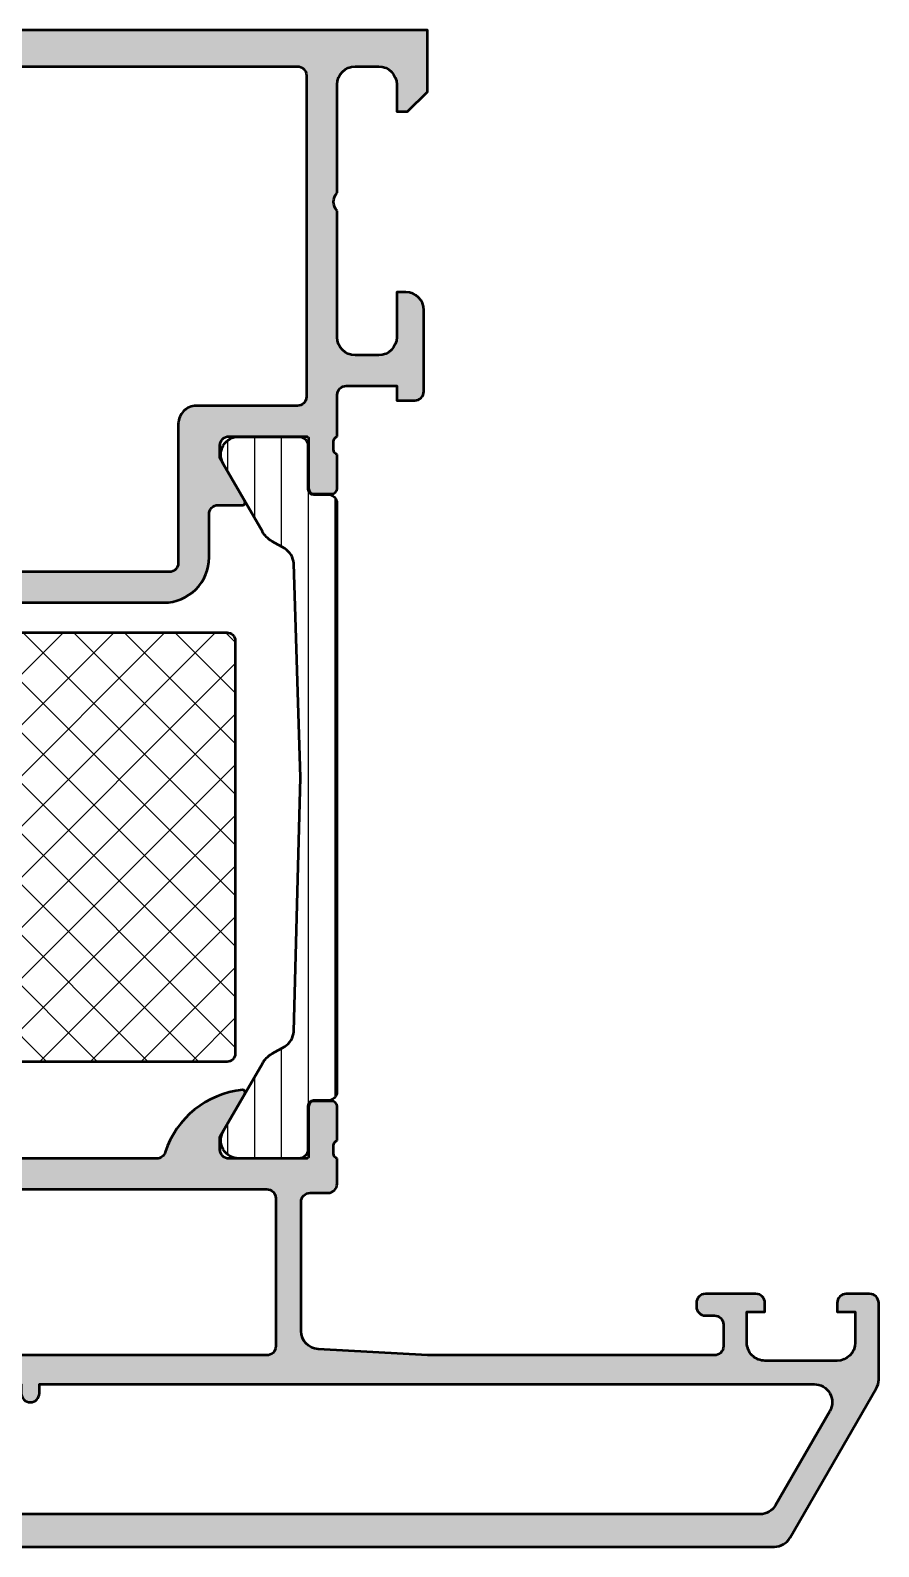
# Model space of a CAD drawing. Extents: x 0 to 94, y 1 to 85.
# Drawn here: x 47 to 94, y 1 to 85 of the extents above; entities that cross this region are included whole.
import ezdxf

# ---------------------------------------------------------------- set-up
doc = ezdxf.new("R2010")
doc.units = 0
for name, color, linetype, lineweight in [('0S-Alu contour', 7, 'Continuous', 50), ('0S-Alu hatch', 252, 'Continuous', 25), ('0S-Plastic contour', 254, 'Continuous', 50), ('0S-Plastic hatch', 253, 'Continuous', 25), ('0S-PT contour', 91, 'Continuous', 50), ('0S-PT hatch', 103, 'Continuous', 25)]:
    doc.layers.add(name, color=color, linetype=linetype, lineweight=lineweight)

# ---------------------------------------------------------------- blocks, each defined once
blk = doc.blocks.new('398040__44F98DFA_D580_48A5_B816_1C488D845932_')
at = {"layer": '0S-Alu hatch'}
h = blk.add_hatch(color=256, dxfattribs=at)
edge = h.paths.add_edge_path()
edge.add_line((24.99999099870699, 85), (24.99999099870585, 81.60000610351605))
edge.add_line((24.99999099870585, 81.60000610351605), (26.09998947282797, 80.50000000000014))
edge.add_line((26.09998947282797, 80.50000000000014), (26.69998794694895, 80.50000000000011))
edge.add_line((26.69998794694895, 80.50000000000011), (26.69998794694861, 82.00012054488425))
edge.add_ellipse((27.69999346654682, 82.00011502528507), major_axis=(-1.000005519613444, 0), ratio=1, start_angle=270.0003162478584, end_angle=359.99968375205344, ccw=False)
edge.add_line((27.69998794694997, 83.00012054488329), (28.99998336930107, 83.00012054488323))
edge.add_ellipse((28.99999862821769, 82.0001281744037), major_axis=(-0.9999923705959503, 0), ratio=1, start_angle=179.9991257291162, end_angle=270.00087427819267, ccw=False)
edge.add_line((29.99999099869722, 82.00011291561464), (29.99998336931169, 75.99999995296697))
edge.add_ellipse((29.47503578907963, 75.50000761257805), major_axis=(-0.7249567590133342, 0), ratio=1, start_angle=136.3947622149098, end_angle=223.6052377851353, ccw=False)
edge.add_line((29.99998336931209, 75.00001527218951), (30.00003665586455, 67.99999972534704))
edge.add_ellipse((28.99997785813501, 68.00005852307638), major_axis=(-1.000058799458021, 0), ratio=1, start_angle=90.00336866361351, end_angle=179.996631336242, ccw=False)
edge.add_line((29.0000366558635, 66.99999972534683), (27.69998782773912, 66.99999972534735))
edge.add_ellipse((27.7000753444217, 68.00008712281036), major_axis=(-1.000087401292255, 0), ratio=1, start_angle=0.0050070680665044165, end_angle=89.9949861016662, ccw=False)
edge.add_line((26.69998794694827, 67.99999972534886), (26.69998794694864, 70.50001525878903))
edge.add_line((26.69998794694864, 70.50001525878903), (26.19998794693852, 70.50001525878886))
edge.add_arc((26.19996505789214, 69.5000381462446), 0.9999771128062166, 89.9986885242292, 180.0034971356453)
edge.add_line((25.19998794694861, 69.4999771111102), (25.20004898210506, 64.99999972534707))
edge.add_arc((25.70001824148464, 64.99997661371029), 0.4999692599137589, 179.9973514386468, 270.0035228322613)
edge.add_line((25.70004898210554, 64.50000735474157), (26.70004898210475, 64.49999972534715))
edge.add_line((26.70004898210475, 64.49999972534715), (26.70004898210475, 65.29999514771066))
edge.add_line((26.70004898210475, 65.29999514771066), (29.50003665586475, 65.29999514771058))
edge.add_ellipse((29.50003665586481, 64.79999514771072), major_axis=(-0.4999999999998579, 0), ratio=1, start_angle=180, end_angle=270.00000000000614, ccw=False)
edge.add_line((30.00003665586466, 64.79999514771072), (30.00003665586421, 62.50033720962844))
edge.add_ellipse((29.92120020932116, 62.23281661763532), major_axis=(-0.2788950563274364, 0), ratio=1, start_angle=178.8354106259032, end_angle=253.5801235805065, ccw=False)
edge.add_line((30.20003765586421, 62.22714820963695), (30.20003765586421, 61.77355420963696))
edge.add_ellipse((29.92116956022104, 61.76789355015989), major_axis=(-0.2789255417371471, 0), ratio=1, start_angle=106.42459455535419, end_angle=181.1628700728881, ccw=False)
edge.add_line((30.00003665586421, 61.50035020963695), (30.00003665586421, 59.62033920962844))
edge.add_arc((30.30003665586421, 59.62033920962844), 0.3000000000000043, 180, 270)
edge.add_line((30.30003665586421, 59.32033920962844), (31.28001097490699, 59.32033920962844))
edge.add_arc((31.28001097490699, 59.62033920962845), 0.3000000000000043, 269.9999999999993, 360)
edge.add_line((31.580010974907, 59.62033920962845), (31.580010974907, 62.38033720962843))
edge.add_ellipse((31.70001097490658, 62.38033720962842), major_axis=(-0.1199999999995818, 0), ratio=1, start_angle=270.0000000000034, end_angle=360, ccw=False)
edge.add_line((31.70001097490657, 62.500337209628), (35.99999361723296, 62.50034669530624))
edge.add_ellipse((36.00000393734346, 62.00035701541653), major_axis=(-0.4999896799962082, 0), ratio=1, start_angle=179.9988173780284, end_angle=270.00118262196145, ccw=False)
edge.add_line((36.49999361723317, 62.00034669530595), (36.49999361723293, 61.30034974706417))
edge.add_line((36.49999361723293, 61.30034974706417), (35.11174898832705, 58.89582399022776))
edge.add_arc((35.23871003118762, 58.83914027023604), 0.1390401039856604, 155.9408883990604, 266.6087467658954)
edge.add_line((35.23048525541681, 58.70034364354842), (36.59999361722789, 58.70034364354841))
edge.add_ellipse((36.59999361723266, 58.20034364354854), major_axis=(-0.4999999999998721, 0), ratio=1, start_angle=180, end_angle=270.0000000005455, ccw=False)
edge.add_line((37.09999361723253, 58.20034364354854), (37.09999361723312, 55.80003967285242))
edge.add_arc((39.59999361723354, 55.8000396728522), 2.500000000000415, 180, 270.0000000000002)
edge.add_line((39.59999361723355, 53.30003967285178), (54.39987178941673, 53.30003967285211))
edge.add_arc((54.39987178941674, 55.80003967285222), 2.500000000000113, 269.9999999999998, 360)
edge.add_line((56.89987178941684, 55.80003967285222), (56.89987178941684, 58.20034364354868))
edge.add_ellipse((57.399871789416, 58.20034364354858), major_axis=(-0.4999999999991545, 0), ratio=1, start_angle=269.9999999994178, end_angle=360, ccw=False)
edge.add_line((57.39987178942108, 58.70034364354774), (58.76938015123339, 58.70034364354774))
edge.add_arc((58.76115537546215, 58.83914027023583), 0.1390401039861504, 273.3912532342744, 384.0591116010899)
edge.add_line((58.88811641832301, 58.89582399022808), (57.49987178941676, 61.30034974706317))
edge.add_line((57.49987178941676, 61.30034974706317), (57.49987178941698, 62.00034669530556))
edge.add_ellipse((57.99986146930676, 62.00035701541648), major_axis=(-0.4999896799962792, 0), ratio=1, start_angle=-90.00118262192979, end_angle=0.0011826219716795094, ccw=False)
edge.add_line((57.99987178941698, 62.50034669530625), (62.29993820799101, 62.5003372094434))
edge.add_ellipse((62.29993820799101, 62.38038557645545), major_axis=(-0.1199516329879557, 0), ratio=1, start_angle=180, end_angle=270.0000000000034, ccw=False)
edge.add_line((62.41988984097897, 62.38038557645545), (62.41988984097898, 59.62038757645546))
edge.add_arc((62.71988984097899, 59.62038757645546), 0.3000000000000078, 180, 269.9999999999986)
edge.add_line((62.71988984097898, 59.32038757645544), (63.69986416002177, 59.32038757645544))
edge.add_arc((63.69986416002177, 59.62038757645544), 0.3000000000000043, 270, 360)
edge.add_line((63.99986416002178, 59.62038757645544), (63.99986416002177, 61.50039857646396))
edge.add_ellipse((64.07873125566496, 61.7679419169869), major_axis=(-0.2789255417371639, 0), ratio=1, start_angle=-1.1628700728853119, end_angle=73.57540544464138, ccw=False)
edge.add_line((63.79986316002177, 61.77360257646395), (63.79986316002177, 62.22719657646395))
edge.add_ellipse((64.07870060656482, 62.2328649844623), major_axis=(-0.2788950563274373, 0), ratio=1, start_angle=-73.58012358050922, end_angle=1.1645893740924862, ccw=False)
edge.add_line((63.99986416002178, 62.50038557645543), (63.99986416002257, 64.79999514771055))
edge.add_ellipse((64.4998641600227, 64.79999514771056), major_axis=(-0.5000000000001208, 0), ratio=1, start_angle=270.00000000000165, end_angle=360, ccw=False)
edge.add_line((64.49986416002268, 65.29999514771069), (67.29985183378203, 65.29999514771077))
edge.add_line((67.29985183378203, 65.29999514771077), (67.29985183378203, 64.49999972534715))
edge.add_line((67.29985183378203, 64.49999972534715), (68.29985183378203, 64.50000735474154))
edge.add_arc((68.29988257440252, 64.99997661370998), 0.4999692599134721, 269.9964771677863, 360.0026485613531)
edge.add_line((68.79985183378182, 64.999999725347), (68.79991286893805, 69.49999972534692))
edge.add_arc((67.7998253983689, 69.49991225477811), 1.000087474394374, 0.0050112559646679, 89.99498874390596)
edge.add_line((67.79991286893805, 70.49999972534727), (67.29991286893805, 70.49999972534727))
edge.add_line((67.29991286893805, 70.49999972534727), (67.29991286893794, 67.9999997253475))
edge.add_ellipse((66.29982547146477, 68.0000871228099), major_axis=(-1.00008740129199, 0), ratio=1, start_angle=90.00501389832527, end_angle=179.994992931788, ccw=False)
edge.add_line((66.2999129881472, 66.99999972534715), (64.99986416002268, 66.99999972534738))
edge.add_ellipse((64.9999229577515, 68.0000585230764), major_axis=(-1.000058799457524, 0), ratio=1, start_angle=0.0033686637580103707, end_angle=89.99663133636778, ccw=False)
edge.add_line((63.99986416002246, 67.99999972534539), (63.99986416002246, 74.99999972534727))
edge.add_ellipse((64.52470350034099, 75.49999972534727), major_axis=(-0.7248836686986376, 0), ratio=1, start_angle=-43.61157673630407, end_angle=43.611576736303675, ccw=False)
edge.add_line((63.99986416002246, 75.99999972534727), (63.99986416002256, 82.00043483925435))
edge.add_ellipse((64.99991896871019, 82.00038766035019), major_axis=(-1.000054809800492, 0), ratio=1, start_angle=270.0031401344274, end_angle=359.997296995918, ccw=False)
edge.add_line((64.99986416002162, 83.00044246864876), (66.29991298814736, 83.00044246864852))
edge.add_ellipse((66.29982654253158, 82.0003561415644), major_axis=(-1.000086330820219, 0), ratio=1, start_angle=180.0053828449331, end_angle=269.99504745860844, ccw=False)
edge.add_line((67.29991286893826, 82.00045009804211), (67.29991286893794, 80.49999257278967))
edge.add_line((67.29991286893794, 80.49999257278967), (67.89988845487623, 80.49999257278986))
edge.add_line((67.89988845487623, 80.49999257278986), (68.99986404558608, 81.59996792030879))
edge.add_line((68.99986404558608, 81.59996792030879), (68.99986404558622, 85.00000000000033))
edge.add_line((68.99986404558622, 85.00000000000033), (24.99999099870699, 85))
edge = h.paths.add_edge_path()
edge.add_ellipse((32.19998642130246, 82.50000305175816), major_axis=(-0.5000000002325466, 0), ratio=1, start_angle=269.99825147215273, end_angle=360, ccw=False)
edge.add_line((32.20000168008646, 83.00000305175784), (61.79984890123357, 83.00000305175809))
edge.add_ellipse((61.79984616036562, 82.50000031089014), major_axis=(-0.500002740875468, 0), ratio=1, start_angle=180.0003140784808, end_angle=269.9996859213895, ccw=False)
edge.add_line((62.29984890123358, 82.50000305175763), (62.29984890123335, 64.70034974706374))
edge.add_ellipse((61.79984890123318, 64.70034974706374), major_axis=(-0.5000000000001706, 0), ratio=1, start_angle=90.00000000000648, end_angle=180, ccw=False)
edge.add_line((61.79984890123323, 64.20034974706357), (56.19987636705359, 64.20034974706414))
edge.add_arc((56.19987431988976, 63.20035179422808), 0.9999979528381494, 89.99988270591233, 180.0001172937092)
edge.add_line((55.1998763670537, 63.20034974706402), (55.19985347886999, 55.49999694824267))
edge.add_ellipse((54.69984274668643, 55.50003819936842), major_axis=(-0.5000107338851818, 0), ratio=1, start_angle=90.00210403669212, end_angle=179.99527307066, ccw=False)
edge.add_line((54.69986110826453, 55.00002746582038), (39.30000429838553, 55.00002746582048))
edge.add_ellipse((39.30002265996374, 55.50003819936842), major_axis=(-0.5000107338850684, 0), ratio=1, start_angle=0.004726929340108654, end_angle=89.99789596329572, ccw=False)
edge.add_line((38.80001192778029, 55.49999694824226), (38.79998903959647, 63.20034974707034))
edge.add_arc((37.79999108676025, 63.20035179422757), 0.99999795283832, 359.9998827062908, 450.0001172940974)
edge.add_line((37.79998903959624, 64.2003497470638), (32.19998642106957, 64.2003497470638))
edge.add_ellipse((32.19998642106968, 64.70034974706368), major_axis=(-0.4999999999998864, 0), ratio=1, start_angle=0, end_angle=89.99999999998698, ccw=False)
edge.add_line((31.6999864210698, 64.70034974706368), (31.69998642106991, 82.50000305175816))
at = {"layer": '0S-Alu contour', "color": 7}
for points in [[(24.99999099870699, 85), (24.99999099870585, 81.60000610351605), (26.09998947282797, 80.50000000000014), (26.69998794694895, 80.50000000000011), (26.69998794694861, 82.00012054488425)], [(67.29991286893826, 82.00045009804211), (67.29991286893794, 80.49999257278967), (67.89988845487623, 80.49999257278986), (68.99986404558608, 81.59996792030879), (68.99986404558622, 85.00000000000033), (24.99999099870699, 85)], [(27.69998794694997, 83.00012054488329), (28.99998336930107, 83.00012054488323)], [(31.6999864210698, 64.70034974706368), (31.69998642106991, 82.50000305175816)], [(32.20000168008646, 83.00000305175784), (61.79984890123357, 83.00000305175809)], [(62.29984890123358, 82.50000305175763), (62.29984890123335, 64.70034974706374)], [(64.99986416002162, 83.00044246864876), (66.29991298814736, 83.00044246864852)], [(29.99999099869722, 82.00011291561464), (29.99998336931169, 75.99999995296697)], [(63.99986416002246, 75.99999972534727), (63.99986416002256, 82.00043483925435)], [(29.99998336931209, 75.00001527218951), (30.00003665586455, 67.99999972534704)], [(63.99986416002246, 67.99999972534539), (63.99986416002246, 74.99999972534727)], [(26.69998794694827, 67.99999972534886), (26.69998794694864, 70.50001525878903), (26.19998794693852, 70.50001525878886)], [(67.79991286893805, 70.49999972534727), (67.29991286893805, 70.49999972534727), (67.29991286893794, 67.9999997253475)], [(25.19998794694861, 69.4999771111102), (25.20004898210506, 64.99999972534707)], [(68.79985183378182, 64.999999725347), (68.79991286893805, 69.49999972534692)], [(29.0000366558635, 66.99999972534683), (27.69998782773912, 66.99999972534735)], [(66.2999129881472, 66.99999972534715), (64.99986416002268, 66.99999972534738)], [(25.70004898210554, 64.50000735474157), (26.70004898210475, 64.49999972534715), (26.70004898210475, 65.29999514771066), (29.50003665586475, 65.29999514771058)], [(30.00003665586466, 64.79999514771072), (30.00003665586421, 62.50033720962844)], [(63.99986416002178, 62.50038557645543), (63.99986416002257, 64.79999514771055)], [(64.49986416002268, 65.29999514771069), (67.29985183378203, 65.29999514771077), (67.29985183378203, 64.49999972534715), (68.29985183378203, 64.50000735474154)], [(37.79998903959624, 64.2003497470638), (32.19998642106957, 64.2003497470638)], [(61.79984890123323, 64.20034974706357), (56.19987636705359, 64.20034974706414)], [(38.80001192778029, 55.49999694824226), (38.79998903959647, 63.20034974707034)], [(55.1998763670537, 63.20034974706402), (55.19985347886999, 55.49999694824267)], [(30.20003765586421, 62.22714820963695), (30.20003765586421, 61.77355420963696)], [(31.580010974907, 59.62033920962845), (31.580010974907, 62.38033720962843)], [(31.70001097490657, 62.500337209628), (35.99999361723296, 62.50034669530624)], [(57.99987178941698, 62.50034669530625), (62.29993820799101, 62.5003372094434)], [(62.41988984097897, 62.38038557645545), (62.41988984097898, 59.62038757645546)], [(63.79986316002177, 61.77360257646395), (63.79986316002177, 62.22719657646395)], [(30.00003665586421, 61.50035020963695), (30.00003665586421, 59.62033920962844)], [(36.49999361723317, 62.00034669530595), (36.49999361723293, 61.30034974706417), (35.11174898832705, 58.89582399022776)], [(58.88811641832301, 58.89582399022808), (57.49987178941676, 61.30034974706317), (57.49987178941698, 62.00034669530556)], [(63.99986416002178, 59.62038757645544), (63.99986416002177, 61.50039857646396)], [(30.30003665586421, 59.32033920962844), (31.28001097490699, 59.32033920962844)], [(62.71988984097898, 59.32038757645544), (63.69986416002177, 59.32038757645544)], [(35.23048525541681, 58.70034364354842), (36.59999361722789, 58.70034364354841)], [(37.09999361723253, 58.20034364354854), (37.09999361723312, 55.80003967285242)], [(56.89987178941684, 55.80003967285222), (56.89987178941684, 58.20034364354868)], [(57.39987178942108, 58.70034364354774), (58.76938015123339, 58.70034364354774)], [(54.69986110826453, 55.00002746582038), (39.30000429838553, 55.00002746582048)], [(39.59999361723355, 53.30003967285178), (54.39987178941673, 53.30003967285211)]]:
    blk.add_lwpolyline(points, dxfattribs=at)
at = {"layer": '0S-Alu contour', "color": 7, "extrusion": (0, 0, -1)}
for centre, radius, start, end in [((-27.69999346654682, 82.00011502528507), 1.000005519613444, 0.0003162479465275, 89.9996837521416), ((-28.99999862821769, 82.0001281744037), 0.9999923705959503, 89.99912572180733, 180.0008742708838), ((-32.19998642130246, 82.50000305175816), 0.5000000002325466, 0, 90.00174852784727), ((-61.79984616036562, 82.50000031089014), 0.500002740875468, 90.00031407861044, 179.9996859215192), ((-64.99991896871019, 82.00038766035019), 1.000054809800492, 0.0027030040819815, 89.99685986557262), ((-66.29982654253158, 82.0003561415644), 1.000086330820219, 90.00495254139155, 179.9946171550669), ((-29.47503578907963, 75.50000761257805), 0.7249567590133342, 136.3947622148647, 223.6052377850902), ((-64.52470350034099, 75.49999972534727), 0.7248836686986376, 316.3884232636963, 43.6115767363041), ((-27.7000753444217, 68.00008712281036), 1.000087401292255, 270.0050138983338, 359.9949929319335), ((-28.99997785813501, 68.00005852307638), 1.000058799458021, 180.003368663758, 269.9966313363865), ((-64.9999229577515, 68.0000585230764), 1.000058799457524, 270.0033686636322, 359.996631336242), ((-66.29982547146477, 68.0000871228099), 1.00008740129199, 180.0050070682121, 269.9949861016747), ((-29.50003665586481, 64.79999514771072), 0.4999999999998579, 89.99999999999388, 180), ((-32.19998642106968, 64.70034974706368), 0.4999999999998864, 270.000000000013, 0), ((-61.79984890123318, 64.70034974706374), 0.5000000000001706, 180, 269.9999999999935), ((-64.4998641600227, 64.79999514771056), 0.5000000000001208, 0, 89.99999999999837), ((-29.92120020932116, 62.23281661763532), 0.2788950563274364, 106.4198764194935, 181.1645893740969), ((-31.70001097490658, 62.38033720962842), 0.1199999999995818, 0, 89.99999999999662), ((-36.00000393734346, 62.00035701541653), 0.4999896799962082, 89.99881737803852, 180.0011826219717), ((-57.99986146930676, 62.00035701541648), 0.4999896799962792, 359.9988173780283, 90.00118262192973), ((-62.29993820799101, 62.38038557645545), 0.1199516329879557, 89.99999999999662, 180), ((-64.07870060656482, 62.2328649844623), 0.2788950563274373, 358.8354106259075, 73.58012358050927), ((-29.92116956022104, 61.76789355015989), 0.2789255417371471, 178.8371299271119, 253.5754054446458), ((-64.07873125566496, 61.7679419169869), 0.2789255417371639, 286.4245945553586, 1.162870072885284), ((-36.59999361723266, 58.20034364354854), 0.4999999999998721, 89.99999999945447, 180), ((-57.399871789416, 58.20034364354858), 0.4999999999991545, 0, 90.00000000058216), ((-39.30002265996374, 55.50003819936842), 0.5000107338850684, 270.0021040367043, 359.9952730706599), ((-54.69984274668643, 55.50003819936842), 0.5000107338851818, 180.0047269293401, 269.9978959633079)]:
    blk.add_arc(centre, radius, start, end, dxfattribs=at)
at = {"layer": '0S-Alu contour', "color": 7}
for centre, radius, start, end in [((26.19996505789214, 69.5000381462446), 0.9999771128062166, 89.9986885242292, 180.0034971356453), ((67.7998253983689, 69.49991225477811), 1.000087474394374, 0.0050112559646679, 89.99498874390596), ((25.70001824148464, 64.99997661371029), 0.4999692599137589, 179.9973514386468, 270.0035228322613), ((68.29988257440252, 64.99997661370998), 0.4999692599134721, 269.9964771677863, 0.0026485613531484), ((37.79999108676025, 63.20035179422757), 0.99999795283832, 359.9998827062908, 90.00011729409745), ((56.19987431988976, 63.20035179422808), 0.9999979528381494, 89.99988270591233, 180.0001172937092), ((30.30003665586421, 59.62033920962844), 0.3000000000000043, 180, 270), ((31.28001097490699, 59.62033920962845), 0.3000000000000043, 269.9999999999993, 0), ((35.23871003118762, 58.83914027023604), 0.1390401039856604, 155.9408883990604, 266.6087467658954), ((58.76115537546215, 58.83914027023583), 0.1390401039861504, 273.3912532342744, 24.05911160108992), ((62.71988984097899, 59.62038757645546), 0.3000000000000078, 180, 269.9999999999986), ((63.69986416002177, 59.62038757645544), 0.3000000000000043, 270, 0), ((39.59999361723354, 55.8000396728522), 2.500000000000415, 180, 270.0000000000002), ((54.39987178941674, 55.80003967285222), 2.500000000000113, 269.9999999999998, 0)]:
    blk.add_arc(centre, radius, start, end, dxfattribs=at)
blk = doc.blocks.new('284163__AC6A9613_CDB4_4783_960A_5907B646279E___E37B9AEB_A713_4C09_BD04_06123331AA9B_')
at = {"layer": '0S-Plastic hatch'}
h = blk.add_hatch(dxfattribs=at)
h.set_pattern_fill('ANSI31', color=256, scale=0.4680000000000001, angle=45, style=0)
h.set_pattern_definition([(90, (0, 0), (-1.4859, 0), [])])
edge = h.paths.add_edge_path()
edge.add_line((63.99000556992234, 58.78998982546693), (63.99000289195249, 26.20998650531575))
edge.add_ellipse((63.49000556992216, 26.2099838264065), major_axis=(-0.4999973220374942, 0), ratio=1, start_angle=89.99969301797529, end_angle=180.000306982385, ccw=False)
edge.add_line((63.49000289101297, 25.70998650437618), (62.67967155767985, 25.7099865043763))
edge.add_arc((62.67967155767986, 25.40998650437622), 0.3000000000000753, 90.00000000000136, 180)
edge.add_line((62.37967155767979, 25.40998650437622), (62.38000618698595, 23.00998812143999))
edge.add_ellipse((61.88001020954726, 23.00998548181501), major_axis=(-0.4999959774456543, 0), ratio=1, start_angle=89.99969751880349, end_angle=180.0003024817733, ccw=False)
edge.add_line((61.88000756992209, 22.50998950437632), (58.56484488310593, 22.50998950437631))
edge.add_ellipse((58.55296744002608, 23.50991896506123), major_axis=(-0.9999999999998797, 0), ratio=1, start_angle=-29.999996599349174, end_angle=90.68054336164528, ccw=False)
edge.add_line((57.68694200656547, 24.00991891366035), (59.85390553508648, 27.76321035766788))
edge.add_ellipse((61.15294368527604, 27.01321043476963), major_axis=(-1.499999999998432, 0), ratio=1, start_angle=299.9950461054329, end_angle=330.0000034006391, ccw=False)
edge.add_line((60.40305600521525, 28.31231338191752), (61.09105709083564, 28.70945168347257))
edge.add_arc((60.59113197079429, 29.57552031490507), 0.9999999999998793, 299.9950461054579, 358.0947021428516)
edge.add_line((61.59057911676814, 29.54227272244369), (61.9720211233456, 43.59998950343616))
edge.add_line((61.9720211233456, 43.59998950343616), (61.59057911676814, 55.45770628630869))
edge.add_arc((60.5911319707939, 55.4244586938471), 1.000000000000269, 1.905297857159096, 60.00495389455298)
edge.add_line((61.09105709083531, 56.29052732528005), (60.40305600521526, 56.68766562683504))
edge.add_ellipse((61.1529436852771, 57.9867685739839), major_axis=(-1.499999999999789, 0), ratio=1, start_angle=29.99999659935372, end_angle=60.00495389455108, ccw=False)
edge.add_line((59.85390553508626, 57.23676865108514), (57.68694200656534, 60.9900600950922))
edge.add_ellipse((58.55296744002597, 61.49006004369136), major_axis=(-0.9999999999999097, 0), ratio=1, start_angle=-90.68054336164528, end_angle=29.99999659935088, ccw=False)
edge.add_line((58.56484488310582, 62.48998950437631), (61.88000756992221, 62.48998950437631))
edge.add_ellipse((61.88001020954735, 61.9899935269375), major_axis=(-0.4999959774457751, 0), ratio=1, start_angle=179.9996975194317, end_angle=270.0003024811932, ccw=False)
edge.add_line((62.38000618698616, 61.98999088731781), (62.37967155767989, 59.58999250437626))
edge.add_arc((62.67967155767986, 59.58999250437623), 0.2999999999999829, 180, 269.9999999999986)
edge.add_line((62.67967155767985, 59.28999250437625), (63.49000289101309, 59.28999250437625))
edge.add_ellipse((63.49000556993664, 58.78999250439054), major_axis=(-0.4999999999928805, 0), ratio=1, start_angle=179.9996930188024, end_angle=270.0003069820262, ccw=False)
at = {"layer": '0S-Plastic contour', "color": 7}
for points in [[(58.56484488310582, 62.48998950437631), (61.88000756992221, 62.48998950437631)], [(62.38000618698616, 61.98999088731781), (62.37967155767989, 59.58999250437626)], [(59.85390553508626, 57.23676865108514), (57.68694200656534, 60.9900600950922)], [(62.67967155767985, 59.28999250437625), (63.49000289101309, 59.28999250437625)], [(63.99000556992234, 58.78998982546693), (63.99000289195249, 26.20998650531575)], [(61.09105709083531, 56.29052732528005), (60.40305600521526, 56.68766562683504)], [(61.59057911676814, 29.54227272244369), (61.9720211233456, 43.59998950343616), (61.59057911676814, 55.45770628630869)], [(60.40305600521525, 28.31231338191752), (61.09105709083564, 28.70945168347257)], [(57.68694200656547, 24.00991891366035), (59.85390553508648, 27.76321035766788)], [(62.37967155767979, 25.40998650437622), (62.38000618698595, 23.00998812143999)], [(63.49000289101297, 25.70998650437618), (62.67967155767985, 25.7099865043763)], [(61.88000756992209, 22.50998950437632), (58.56484488310593, 22.50998950437631)]]:
    blk.add_lwpolyline(points, dxfattribs=at)
at = {"layer": '0S-Plastic contour', "color": 7, "extrusion": (0, 0, -1)}
for centre, radius, start, end in [((-58.55296744002597, 61.49006004369136), 0.9999999999999097, 330.0000034006491, 90.68054336164532), ((-61.88001020954735, 61.9899935269375), 0.4999959774457751, 89.9996975188068, 180.0003024805684), ((-63.49000556993664, 58.78999250439054), 0.4999999999928805, 89.99969301797383, 180.0003069811977), ((-61.1529436852771, 57.9867685739839), 1.49999999999979, 299.995046105449, 330.0000034006463), ((-61.15294368527604, 27.01321043476963), 1.499999999998432, 29.99999659936088, 60.00495389456713), ((-63.49000556992216, 26.2099838264065), 0.4999973220374942, 179.999693017615, 270.0003069820247), ((-58.55296744002608, 23.50991896506123), 0.9999999999998797, 269.3194566383547, 29.99999659934919), ((-61.88001020954726, 23.00998548181501), 0.4999959774456543, 179.9996975182267, 270.0003024811965)]:
    blk.add_arc(centre, radius, start, end, dxfattribs=at)
at = {"layer": '0S-Plastic contour', "color": 7}
for centre, radius, start, end in [((62.67967155767986, 59.58999250437623), 0.2999999999999829, 180, 269.9999999999986), ((60.5911319707939, 55.4244586938471), 1.000000000000269, 1.905297857159096, 60.00495389455298), ((60.59113197079429, 29.57552031490507), 0.9999999999998793, 299.9950461054579, 358.0947021428516), ((62.67967155767986, 25.40998650437622), 0.3000000000000753, 90.00000000000136, 180)]:
    blk.add_arc(centre, radius, start, end, dxfattribs=at)
blk = doc.blocks.new('371250__6106EE3A_7262_47FA_8F64_D0658A08811B_')
at = {"layer": '0S-PT hatch'}
h = blk.add_hatch(dxfattribs=at)
h.set_pattern_fill('ANSI37', color=256, scale=0.625, angle=90, style=0)
h.set_pattern_definition([(135, (0, 0), (-1.403165018917055, -1.403165018917055), []), (225, (0, 0), (1.403165018917055, -1.403165018917055), [])])
edge = h.paths.add_edge_path()
edge.add_ellipse((57.90003665586418, 51.19000223345649), major_axis=(-0.4500000000000171, 0), ratio=1, start_angle=180, end_angle=270.0000000000018, ccw=False)
edge.add_line((58.3500366558642, 51.19000223345648), (58.35003665586423, 28.31000223345649))
edge.add_ellipse((57.90003665586425, 28.31000223345648), major_axis=(-0.4499999999999816, 0), ratio=1, start_angle=90.00000000000091, end_angle=180, ccw=False)
edge.add_line((57.90003665586425, 27.8600022334565), (41.60003665586422, 27.86000223345644))
edge.add_ellipse((41.60003665586424, 28.11000223345645), major_axis=(-0.2500000000000142, 0), ratio=1, start_angle=0, end_angle=89.99999999999352, ccw=False)
edge.add_line((41.35003665586423, 28.11000223345644), (41.35003665586419, 28.31000223345649))
edge.add_arc((41.00003665586418, 28.31000223345648), 0.3500000000000227, 0, 180)
edge.add_line((40.65003665586416, 28.31000223345648), (40.65003665586426, 28.11000223345648))
edge.add_ellipse((40.4000366558642, 28.11000223345651), major_axis=(-0.250000000000071, 0), ratio=1, start_angle=89.99999999999352, end_angle=180, ccw=False)
edge.add_line((40.40003665586417, 27.86000223345644), (36.90003665586421, 27.86000223345644))
edge.add_ellipse((36.90003665586422, 28.11000223345648), major_axis=(-0.2500000000000391, 0), ratio=1, start_angle=0, end_angle=89.9999999999967, ccw=False)
edge.add_line((36.65003665586418, 28.11000223345648), (36.65003665586421, 28.31000223345649))
edge.add_arc((36.30003665586419, 28.31000223345648), 0.3500000000000227, 0, 180)
edge.add_line((35.95003665586417, 28.31000223345648), (35.95003665586428, 28.11000223345649))
edge.add_ellipse((35.70003665586425, 28.11000223345653), major_axis=(-0.2500000000000355, 0), ratio=1, start_angle=89.99999999998528, end_angle=180, ccw=False)
edge.add_line((35.70003665586418, 27.8600022334565), (34.53593504066391, 27.8600022334565))
edge.add_ellipse((34.5359350429967, 28.01000224179379), major_axis=(-0.1500000083372975, 0), ratio=1, start_angle=59.99999910894451, end_angle=89.99999910894002, ccw=False)
edge.add_line((34.4609350368078, 27.88009842517221), (33.42413255351805, 28.47869648900293))
edge.add_ellipse((34.39913239212836, 30.16744611064341), major_axis=(-1.949999992277179, 0), ratio=1, start_angle=1.7210023747031755, end_angle=60.000005344608724, ccw=False)
edge.add_line((32.45001200879229, 30.10888246027171), (32.05539032305014, 42.13364458417228))
edge.add_ellipse((42.00028857712651, 42.46000227509019), major_axis=(-9.950251787083213, 0), ratio=1, start_angle=-1.8796724993547969, end_angle=1.8795778186367897, ccw=False)
edge.add_line((32.05539086236662, 42.78637639985521), (32.31316467436805, 50.72116200901635))
edge.add_ellipse((33.26265352021468, 50.6900022334565), major_axis=(-0.9500000000000488, 0), ratio=1, start_angle=269.99999999999784, end_angle=358.12037484100483, ccw=False)
edge.add_line((33.26265352021471, 51.64000223345655), (35.70003665586421, 51.64000223345651))
edge.add_ellipse((35.70003665586423, 51.39000223345651), major_axis=(-0.2499999999999929, 0), ratio=1, start_angle=180, end_angle=270.0000000000049, ccw=False)
edge.add_line((35.95003665586423, 51.3900022334565), (35.95003665586423, 51.19000223345649))
edge.add_arc((36.3000366558642, 51.1900022334565), 0.3499999999999801, 180, 360)
edge.add_line((36.65003665586418, 51.1900022334565), (36.65003665586418, 51.39000223345647))
edge.add_ellipse((36.90003665586417, 51.39000223345649), major_axis=(-0.2499999999999858, 0), ratio=1, start_angle=270, end_angle=360, ccw=False)
edge.add_line((36.90003665586417, 51.64000223345648), (40.40003665586428, 51.64000223345649))
edge.add_ellipse((40.40003665586428, 51.3900022334565), major_axis=(-0.2499999999999858, 0), ratio=1, start_angle=180, end_angle=270, ccw=False)
edge.add_line((40.65003665586426, 51.39000223345652), (40.65003665586424, 51.19000223345651))
edge.add_arc((41.00003665586422, 51.1900022334565), 0.3499999999999801, 180, 360)
edge.add_line((41.35003665586419, 51.1900022334565), (41.35003665586423, 51.39000223345654))
edge.add_ellipse((41.60003665586417, 51.39000223345654), major_axis=(-0.2499999999999432, 0), ratio=1, start_angle=270.00000000000324, end_angle=360, ccw=False)
edge.add_line((41.60003665586415, 51.64000223345649), (57.90003665586417, 51.64000223345651))
at = {"layer": '0S-PT contour', "color": 7}
for points in [[(33.26265352021471, 51.64000223345655), (35.70003665586421, 51.64000223345651)], [(35.95003665586423, 51.3900022334565), (35.95003665586423, 51.19000223345649)], [(36.65003665586418, 51.1900022334565), (36.65003665586418, 51.39000223345647)], [(36.90003665586417, 51.64000223345648), (40.40003665586428, 51.64000223345649)], [(40.65003665586426, 51.39000223345652), (40.65003665586424, 51.19000223345651)], [(41.35003665586419, 51.1900022334565), (41.35003665586423, 51.39000223345654)], [(41.60003665586415, 51.64000223345649), (57.90003665586417, 51.64000223345651)], [(32.05539086236662, 42.78637639985521), (32.31316467436805, 50.72116200901635)], [(58.3500366558642, 51.19000223345648), (58.35003665586423, 28.31000223345649)], [(32.45001200879229, 30.10888246027171), (32.05539032305014, 42.13364458417228)], [(34.4609350368078, 27.88009842517221), (33.42413255351805, 28.47869648900293)], [(35.70003665586418, 27.8600022334565), (34.53593504066391, 27.8600022334565)], [(35.95003665586417, 28.31000223345648), (35.95003665586428, 28.11000223345649)], [(36.65003665586418, 28.11000223345648), (36.65003665586421, 28.31000223345649)], [(40.40003665586417, 27.86000223345644), (36.90003665586421, 27.86000223345644)], [(40.65003665586416, 28.31000223345648), (40.65003665586426, 28.11000223345648)], [(41.35003665586423, 28.11000223345644), (41.35003665586419, 28.31000223345649)], [(57.90003665586425, 27.8600022334565), (41.60003665586422, 27.86000223345644)]]:
    blk.add_lwpolyline(points, dxfattribs=at)
at = {"layer": '0S-PT contour', "color": 7, "extrusion": (0, 0, -1)}
for centre, radius, start, end in [((-33.26265352021468, 50.6900022334565), 0.9500000000000488, 1.879625158995141, 90.00000000000216), ((-35.70003665586423, 51.39000223345651), 0.2499999999999929, 89.99999999999511, 180), ((-36.90003665586417, 51.39000223345649), 0.2499999999999858, 0, 90), ((-40.40003665586428, 51.3900022334565), 0.2499999999999858, 90, 180), ((-41.60003665586417, 51.39000223345654), 0.2499999999999432, 0, 89.99999999999675), ((-57.90003665586418, 51.19000223345649), 0.4500000000000171, 89.9999999999982, 180), ((-42.00028857712651, 42.46000227509019), 9.950251787083213, 358.1204221813632, 1.879672499354734), ((-34.39913239212836, 30.16744611064341), 1.949999992277179, 299.9999946553913, 358.2789976252968), ((-34.5359350429967, 28.01000224179379), 0.1500000083372975, 270.0000008910601, 300.0000008910555), ((-35.70003665586425, 28.11000223345653), 0.2500000000000355, 180, 270.0000000000147), ((-36.90003665586422, 28.11000223345648), 0.2500000000000391, 270.0000000000033, 0), ((-40.4000366558642, 28.11000223345651), 0.250000000000071, 180, 270.0000000000065), ((-41.60003665586424, 28.11000223345645), 0.2500000000000142, 270.0000000000065, 0), ((-57.90003665586425, 28.31000223345648), 0.4499999999999816, 180, 269.9999999999991)]:
    blk.add_arc(centre, radius, start, end, dxfattribs=at)
at = {"layer": '0S-PT contour', "color": 7}
for centre, radius, start, end in [((36.3000366558642, 51.1900022334565), 0.3499999999999801, 180, 0), ((41.00003665586422, 51.1900022334565), 0.3499999999999801, 180, 0), ((36.30003665586419, 28.31000223345648), 0.3500000000000227, 0, 180), ((41.00003665586418, 28.31000223345648), 0.3500000000000227, 0, 180)]:
    blk.add_arc(centre, radius, start, end, dxfattribs=at)
blk = doc.blocks.new('347480__6B364304_8D29_43BD_B2CE_F0F7A4046954_')
at = {"layer": '0S-Alu hatch'}
h = blk.add_hatch(color=256, dxfattribs=at)
edge = h.paths.add_edge_path()
edge.add_arc((30.50000089307732, 21.09999799728371), 0.5, 180, 270)
edge.add_line((30.50000089307732, 20.59999799728371), (31.50000089307731, 20.59999799728371))
edge.add_ellipse((31.50000089307731, 20.09999799728371), major_axis=(-0.5000000000000036, 0), ratio=1, start_angle=180, end_angle=269.9999999999996, ccw=False)
edge.add_line((32.00000089307732, 20.09999799728371), (32.00000089307732, 12.9444885253904))
edge.add_ellipse((31.00001022148989, 12.94447682080055), major_axis=(-0.9999906716559251, 0), ratio=1, start_angle=93.26926935201021, end_angle=180.0006706298244, ccw=False)
edge.add_line((31.05703824659294, 11.94611358642555), (25.00000280042686, 11.59999847412086))
edge.add_line((25.00000280042686, 11.59999847412086), (9.10000890394157, 11.59999847412086))
edge.add_ellipse((9.100005264584905, 12.0999948347642), major_axis=(-0.4999963606565802, 0), ratio=1, start_angle=-0.000417042864683026, end_angle=90.00041704258962, ccw=False)
edge.add_line((8.60000890394157, 12.09999847412327), (8.60000890394157, 13.30000305175747))
edge.add_ellipse((9.100011644809268, 13.30000031088989), major_axis=(-0.5000027408752105, 0), ratio=1, start_angle=270.0003140785809, end_angle=359.99968592151924, ccw=False)
edge.add_line((9.10000890394157, 13.80000305175758), (9.60000890394157, 13.80000305175758))
edge.add_arc((9.600021785517795, 14.29999017018136), 0.4999871185897141, 269.9985238420675, 360.0014761578453)
edge.add_line((10.10000890394157, 14.30000305175682), (10.10000890394157, 14.49999999999977))
edge.add_arc((9.600022703926255, 14.50001379998446), 0.4999862002057592, 359.9984185945515, 450.001581405406)
edge.add_line((9.60000890394157, 14.99999999999977), (6.799990593394694, 14.99999999999977))
edge.add_arc((6.800039329168681, 14.49995126422578), 0.5000487381489312, 90.00558416400675, 179.994415836045)
edge.add_line((6.299990593394694, 14.49999999999932), (6.299990593394694, 13.99999999999977))
edge.add_line((6.299990593394694, 13.99999999999977), (7.299990593394694, 13.99999999999977))
edge.add_line((7.299990593394694, 13.99999999999977), (7.299990593394694, 12.30000305175758))
edge.add_ellipse((6.300037843102484, 12.29995580302608), major_axis=(-0.999952751408484, 0), ratio=1, start_angle=89.9990412743008, end_angle=180.0027072808267, ccw=False)
edge.add_line((6.300021110973018, 11.30000305175758), (2.299990593394694, 11.30000305175758))
edge.add_ellipse((2.300033771894345, 12.30004623025723), major_axis=(-1.000043179431801, 0), ratio=1, start_angle=0.00247383901108833, end_angle=89.9975261610225, ccw=False)
edge.add_line((1.299990593394694, 12.300003051757), (1.300049721202311, 13.99999999999989))
edge.add_line((1.300049721202311, 13.99999999999989), (2.300049721202311, 13.99999999999977))
edge.add_line((2.300049721202311, 13.99999999999977), (2.300049721202311, 14.49999999999977))
edge.add_arc((1.799999769986369, 14.49995004878383), 0.500049953710817, 0.0057234159238532, 89.99427658409537)
edge.add_line((1.800049721202283, 14.99999999999977), (0.5000008930773119, 14.99999999999977))
edge.add_arc((0.5000508442931972, 14.49995004878391), 0.5000499537107319, 90.00572341590134, 179.9942765840761)
edge.add_line((8.930773402e-07, 14.5), (-8.930773435e-07, 10.25881933083676))
edge.add_arc((0.9999991069224872, 10.2588187781987), 0.9999999999999833, 179.9999683412259, 210.0000000000003)
edge.add_line((0.1339737031380657, 9.758818778198702), (4.90220494791937, 1.5))
edge.add_arc((5.768230351703811, 2.000000000000004), 1.000000000000004, 210.0000000000001, 270.0000000000004)
edge.add_line((5.768230351703818, 1), (88.23175712933606, 1))
edge.add_arc((88.23175712933606, 2.000000000000007), 1.000000000000012, 270, 329.9999999999999)
edge.add_line((89.09778253312051, 1.5), (93.86601377790181, 9.758818778198616))
edge.add_arc((92.99998837411736, 10.25881877819862), 1.00000000000001, 330.0000000000001, 360.0000316702843)
edge.add_line((93.99998837411722, 10.25881933094936), (93.99998658796255, 14.49999999999988))
edge.add_arc((93.4999366367467, 14.4999500487839), 0.5000499537107458, 0.0057234159238532, 89.99427658410028)
edge.add_line((93.49998658796257, 14.99999999999977), (92.19993775983757, 14.99999999999977))
edge.add_arc((92.1999877110535, 14.49995004878384), 0.5000499537108027, 90.00572341590625, 179.9942765840761)
edge.add_line((91.69993775983757, 14.49999999999993), (91.69993775983757, 13.99999999999977))
edge.add_line((91.69993775983757, 13.99999999999977), (92.69993775983755, 13.99999999999989))
edge.add_line((92.69993775983755, 13.99999999999989), (92.69999688764518, 12.3000030517577))
edge.add_ellipse((91.69995370914555, 12.30004623025723), major_axis=(-1.000043179431803, 0), ratio=1, start_angle=90.00247383897761, end_angle=179.9975261609891, ccw=False)
edge.add_line((91.69999688764518, 11.30000305175758), (87.69996637006682, 11.30000305175758))
edge.add_ellipse((87.69994963793738, 12.29995580302606), major_axis=(-0.9999527514084658, 0), ratio=1, start_angle=-0.0027072808267121218, end_angle=90.00095872569841, ccw=False)
edge.add_line((86.69999688764518, 12.30000305175771), (86.69999688764518, 13.99999999999977))
edge.add_line((86.69999688764518, 13.99999999999977), (87.69999688764518, 13.99999999999977))
edge.add_line((87.69999688764518, 13.99999999999977), (87.69999688764518, 14.49999999999966))
edge.add_arc((87.19994815187118, 14.49995126422577), 0.5000487381489455, 0.0055841639549441, 89.99441583599162)
edge.add_line((87.19999688764518, 14.99999999999977), (84.39997857709832, 14.99999999999977))
edge.add_arc((84.3999647771136, 14.50001379998447), 0.499986200205745, 89.99841859459237, 180.0015814054484)
edge.add_line((83.89997857709831, 14.49999999999941), (83.89997857709831, 14.30000305175758))
edge.add_arc((84.39996569552208, 14.29999017018136), 0.4999871185897141, 179.9985238419079, 270.0014761579325)
edge.add_line((84.39997857709832, 13.80000305175758), (84.8999785770983, 13.80000305175758))
edge.add_ellipse((84.89997583623061, 13.30000031088989), major_axis=(-0.5000027408752105, 0), ratio=1, start_angle=180.0003140784808, end_angle=269.99968592141886, ccw=False)
edge.add_line((85.39997857709831, 13.30000305175671), (85.39997857709831, 12.09999847412075))
edge.add_ellipse((84.89998221645496, 12.09999483476421), major_axis=(-0.4999963606565962, 0), ratio=1, start_angle=89.9995829574122, end_angle=180.0004170428646, ccw=False)
edge.add_line((84.8999785770983, 11.59999847412086), (68.99998468061303, 11.59999847412086))
edge.add_line((68.99998468061303, 11.59999847412086), (62.94294923444694, 11.94611358642555))
edge.add_ellipse((62.99997725955, 12.94447682080056), major_axis=(-0.9999906716559332, 0), ratio=1, start_angle=-0.0006706298242988851, end_angle=86.7307306479895, ccw=False)
edge.add_line((61.99998658796257, 12.94448852538987), (61.99998658796257, 20.09999799728371))
edge.add_ellipse((62.49998658796256, 20.09999799728371), major_axis=(-0.4999999999999929, 0), ratio=1, start_angle=269.9999999999992, end_angle=360, ccw=False)
edge.add_line((62.49998658796257, 20.59999799728371), (63.49998658796256, 20.59999799728371))
edge.add_arc((63.49998658796256, 21.09999799728371), 0.5, 270, 360)
edge.add_line((63.99998658796256, 21.09999799728371), (64.0000042309374, 22.4999895043763))
edge.add_ellipse((64.07884067748046, 22.76751009636944), major_axis=(-0.2788950563274501, 0), ratio=1, start_angle=-1.1645893740953284, end_angle=73.58012358050729, ccw=False)
edge.add_line((63.80000323093739, 22.7731785043678), (63.80000323093739, 23.22677250436777))
edge.add_ellipse((64.07887132658055, 23.23243316384483), major_axis=(-0.2789255417371434, 0), ratio=1, start_angle=-73.5754054446461, end_angle=1.1628700728862214, ccw=False)
edge.add_line((64.00000423093739, 23.49997650436777), (64.0000042309374, 25.3799875043763))
edge.add_arc((63.70000423093739, 25.3799875043763), 0.3000000000000114, 0, 90)
edge.add_line((63.70000423093739, 25.67998750437631), (62.72002991189461, 25.67998750437631))
edge.add_arc((62.72002991189461, 25.3799875043763), 0.3000000000000114, 90, 180)
edge.add_line((62.4200299118946, 25.3799875043763), (62.4200299118946, 22.6199895043763))
edge.add_ellipse((62.30002991189457, 22.6199895043763), major_axis=(-0.120000000000033, 0), ratio=1, start_angle=90, end_angle=180, ccw=False)
edge.add_line((62.30002991189457, 22.49998950437627), (58.00000423093741, 22.49998950437626))
edge.add_ellipse((58.0000042309374, 22.99998950437626), major_axis=(-0.4999999999999965, 0), ratio=1, start_angle=0, end_angle=90.0000000000008, ccw=False)
edge.add_line((57.50000423093741, 22.99998950437627), (57.50000423093742, 23.69998950437631))
edge.add_line((57.50000423093742, 23.69998950437631), (58.88149968855976, 26.09280982740382))
edge.add_arc((58.7618844462891, 26.16186971972798), 0.1381197846483011, 329.9999999999938, 455.6225775507892)
edge.add_arc((59.23822747211122, 21.32338064252846), 5.000000000000015, 95.6225775507937, 162.2515836439301)
edge.add_ellipse((54.00000423093744, 22.99998950437622), major_axis=(-0.4999999999999491, 0), ratio=1, start_angle=89.9999999999992, end_angle=162.2515836439318, ccw=False)
edge.add_line((54.00000423093743, 22.49998950437627), (40.00003665586429, 22.49998950437648))
edge.add_ellipse((40.00003665586433, 22.99998950437663), major_axis=(-0.5000000000001457, 0), ratio=1, start_angle=17.748416356067025, end_angle=89.99999999999432, ccw=False)
edge.add_arc((34.76181341469049, 21.32338064252876), 4.999999999999914, 17.74841635607089, 84.37742244920724)
edge.add_arc((35.23815644051251, 26.16186971972819), 0.1381197846482982, 84.37742244920769, 209.9999999999944)
edge.add_line((35.11854119824184, 26.09280982740405), (36.5000366558642, 23.69998950437651))
edge.add_line((36.5000366558642, 23.69998950437651), (36.5000366558642, 22.99998950437648))
edge.add_ellipse((36.0000366558642, 22.99998950437648), major_axis=(-0.5, 0), ratio=1, start_angle=90.0000000000008, end_angle=180, ccw=False)
edge.add_line((36.00003665586421, 22.49998950437648), (31.700010974907, 22.49998950437648))
edge.add_ellipse((31.70001097490699, 22.61998950437648), major_axis=(-0.1199999999999974, 0), ratio=1, start_angle=0, end_angle=90.00000000000341, ccw=False)
edge.add_line((31.58001097490699, 22.61998950437648), (31.58001097490699, 25.37998750437647))
edge.add_arc((31.28001097490698, 25.37998750437647), 0.3000000000000114, 0, 90)
edge.add_line((31.28001097490698, 25.67998750437649), (30.3000366558642, 25.67998750437649))
edge.add_arc((30.3000366558642, 25.37998750437649), 0.2999999999999971, 90, 180)
edge.add_line((30.00003665586421, 25.37998750437649), (30.00003665586421, 23.49997650436797))
edge.add_ellipse((29.92116956022104, 23.23243316384503), major_axis=(-0.2789255417371511, 0), ratio=1, start_angle=178.8371299271139, end_angle=253.57540544464518, ccw=False)
edge.add_line((30.20003765586421, 23.22677250436797), (30.2000376558642, 22.77317850436796))
edge.add_ellipse((29.92120020932117, 22.76751009636959), major_axis=(-0.2788950563274165, 0), ratio=1, start_angle=106.4198764194916, end_angle=181.1645893740976, ccw=False)
edge.add_line((30.00003665586421, 22.49998950437649), (30.00000089307731, 21.09999799728371))
edge = h.paths.add_edge_path()
edge.add_ellipse((33.89999191692989, 20.29999768754652), major_axis=(-0.4999971273764557, 0), ratio=1, start_angle=-90.00032918124731, end_angle=0.0003291815056059022, ccw=False)
edge.add_line((33.89999478956169, 20.79999481491473), (60.09999269147819, 20.79999481491473))
edge.add_ellipse((60.09999556410999, 20.29999768754652), major_axis=(-0.4999971273764557, 0), ratio=1, start_angle=179.9996708184945, end_angle=270.00032918124725, ccw=False)
edge.add_line((60.59999269147819, 20.29999481491473), (60.59999269147822, 12.09999847412089))
edge.add_ellipse((60.09999269147822, 12.09999847412089), major_axis=(-0.5, 0), ratio=1, start_angle=90, end_angle=180, ccw=False)
edge.add_line((60.09999269147822, 11.59999847412089), (33.89999478956169, 11.59999847412086))
edge.add_ellipse((33.89999478956169, 12.09999847412086), major_axis=(-0.5, 0), ratio=1, start_angle=0, end_angle=90, ccw=False)
edge.add_line((33.39999478956169, 12.09999847412086), (33.39999478956169, 20.29999481491247))
edge = h.paths.add_edge_path()
edge.add_ellipse((6.576520728569255, 3.800000000000017), major_axis=(-1.000000000000005, 0), ratio=1, start_angle=30.000000000000284, end_angle=90.00000000000028, ccw=False)
edge.add_line((5.710495324784814, 3.300000000000011), (2.708273927200151, 8.49999999618717))
edge.add_ellipse((3.574299330984597, 8.999999996187167), major_axis=(-1.000000000000004, 0), ratio=1, start_angle=-90.00000000000023, end_angle=29.999999999999716, ccw=False)
edge.add_line((3.574299330984601, 9.99999999618717), (46.49999374051996, 9.99999999618717))
edge.add_line((46.49999374051996, 9.99999999618717), (46.49999374052, 9.49999999618717))
edge.add_arc((46.99999374051997, 9.49999999618717), 0.4999999999999716, 180, 360)
edge.add_line((47.49999374051994, 9.49999999618717), (47.49999374051994, 9.99999999618717))
edge.add_line((47.49999374051994, 9.99999999618717), (90.4256881500553, 9.999999996187173))
edge.add_ellipse((90.4256881500553, 8.999999996187167), major_axis=(-1.000000000000005, 0), ratio=1, start_angle=150.0000000000004, end_angle=270, ccw=False)
edge.add_line((91.29171355383971, 8.49999999618717), (88.28949215625482, 3.299999999999666))
edge.add_ellipse((87.4234667524704, 3.799999999999646), major_axis=(-0.999999999999976, 0), ratio=1, start_angle=90, end_angle=150.0000000000006, ccw=False)
edge.add_line((87.4234667524704, 2.79999999999967), (6.576520728569263, 2.800000000000011))
at = {"layer": '0S-Alu contour', "color": 7}
for points in [[(35.11854119824184, 26.09280982740405), (36.5000366558642, 23.69998950437651), (36.5000366558642, 22.99998950437648)], [(57.50000423093741, 22.99998950437627), (57.50000423093742, 23.69998950437631), (58.88149968855976, 26.09280982740382)], [(30.00003665586421, 25.37998750437649), (30.00003665586421, 23.49997650436797)], [(31.28001097490698, 25.67998750437649), (30.3000366558642, 25.67998750437649)], [(31.58001097490699, 22.61998950437648), (31.58001097490699, 25.37998750437647)], [(62.4200299118946, 25.3799875043763), (62.4200299118946, 22.6199895043763)], [(63.70000423093739, 25.67998750437631), (62.72002991189461, 25.67998750437631)], [(64.00000423093739, 23.49997650436777), (64.0000042309374, 25.3799875043763)], [(30.20003765586421, 23.22677250436797), (30.2000376558642, 22.77317850436796)], [(63.80000323093739, 22.7731785043678), (63.80000323093739, 23.22677250436777)], [(30.00003665586421, 22.49998950437649), (30.00000089307731, 21.09999799728371)], [(36.00003665586421, 22.49998950437648), (31.700010974907, 22.49998950437648)], [(54.00000423093743, 22.49998950437627), (40.00003665586429, 22.49998950437648)], [(62.30002991189457, 22.49998950437627), (58.00000423093741, 22.49998950437626)], [(63.99998658796256, 21.09999799728371), (64.0000042309374, 22.4999895043763)], [(30.50000089307732, 20.59999799728371), (31.50000089307731, 20.59999799728371)], [(33.39999478956169, 12.09999847412086), (33.39999478956169, 20.29999481491247)], [(33.89999478956169, 20.79999481491473), (60.09999269147819, 20.79999481491473)], [(60.59999269147819, 20.29999481491473), (60.59999269147822, 12.09999847412089)], [(62.49998658796257, 20.59999799728371), (63.49998658796256, 20.59999799728371)], [(32.00000089307732, 20.09999799728371), (32.00000089307732, 12.9444885253904)], [(61.99998658796257, 12.94448852538987), (61.99998658796257, 20.09999799728371)], [(8.930773402e-07, 14.5), (-8.930773435e-07, 10.25881933083676)], [(1.800049721202283, 14.99999999999977), (0.5000008930773118, 14.99999999999977)], [(1.299990593394694, 12.300003051757), (1.300049721202311, 13.99999999999989), (2.300049721202311, 13.99999999999977), (2.300049721202311, 14.49999999999977)], [(6.299990593394694, 14.49999999999932), (6.299990593394694, 13.99999999999977), (7.299990593394694, 13.99999999999977), (7.299990593394694, 12.30000305175758)], [(9.60000890394157, 14.99999999999977), (6.799990593394694, 14.99999999999977)], [(10.10000890394157, 14.30000305175682), (10.10000890394157, 14.49999999999977)], [(83.89997857709831, 14.49999999999941), (83.89997857709831, 14.30000305175758)], [(87.19999688764518, 14.99999999999977), (84.39997857709832, 14.99999999999977)], [(86.69999688764518, 12.30000305175771), (86.69999688764518, 13.99999999999977), (87.69999688764518, 13.99999999999977), (87.69999688764518, 14.49999999999966)], [(91.69993775983757, 14.49999999999993), (91.69993775983757, 13.99999999999977), (92.69993775983755, 13.99999999999989), (92.69999688764518, 12.3000030517577)], [(93.49998658796257, 14.99999999999977), (92.19993775983757, 14.99999999999977)], [(93.99998837411722, 10.25881933094936), (93.99998658796255, 14.49999999999988)], [(9.10000890394157, 13.80000305175758), (9.60000890394157, 13.80000305175758)], [(84.39997857709832, 13.80000305175758), (84.8999785770983, 13.80000305175758)], [(8.60000890394157, 12.09999847412327), (8.60000890394157, 13.30000305175747)], [(85.39997857709831, 13.30000305175671), (85.39997857709831, 12.09999847412075)], [(31.05703824659294, 11.94611358642555), (25.00000280042686, 11.59999847412086), (9.10000890394157, 11.59999847412086)], [(84.8999785770983, 11.59999847412086), (68.99998468061303, 11.59999847412086), (62.94294923444694, 11.94611358642555)], [(6.300021110973018, 11.30000305175758), (2.299990593394694, 11.30000305175758)], [(60.09999269147822, 11.59999847412089), (33.89999478956169, 11.59999847412086)], [(91.69999688764518, 11.30000305175758), (87.69996637006682, 11.30000305175758)], [(0.1339737031380657, 9.758818778198702), (4.90220494791937, 1.5)], [(3.574299330984601, 9.99999999618717), (46.49999374051996, 9.99999999618717), (46.49999374052, 9.49999999618717)], [(47.49999374051994, 9.49999999618717), (47.49999374051994, 9.99999999618717), (90.4256881500553, 9.999999996187173)], [(89.09778253312051, 1.5), (93.86601377790181, 9.758818778198616)], [(5.710495324784814, 3.300000000000011), (2.708273927200151, 8.49999999618717)], [(91.29171355383971, 8.49999999618717), (88.28949215625482, 3.299999999999666)], [(87.4234667524704, 2.79999999999967), (6.576520728569262, 2.800000000000011)], [(5.768230351703818, 1), (88.23175712933606, 1)]]:
    blk.add_lwpolyline(points, dxfattribs=at)
for centre, radius, start, end in [((35.23815644051251, 26.16186971972819), 0.1381197846482982, 84.37742244920769, 209.9999999999944), ((34.76181341469049, 21.32338064252876), 4.999999999999914, 17.74841635607089, 84.37742244920724), ((59.23822747211122, 21.32338064252846), 5.000000000000015, 95.6225775507937, 162.2515836439301), ((58.7618844462891, 26.16186971972798), 0.1381197846483011, 329.9999999999938, 95.62257755078927), ((30.3000366558642, 25.37998750437649), 0.2999999999999971, 90, 180), ((31.28001097490698, 25.37998750437647), 0.3000000000000114, 0, 90), ((62.72002991189461, 25.3799875043763), 0.3000000000000114, 90, 180), ((63.70000423093739, 25.3799875043763), 0.3000000000000114, 0, 90), ((30.50000089307732, 21.09999799728371), 0.5, 180, 270), ((63.49998658796256, 21.09999799728371), 0.5, 270, 0), ((0.5000508442931972, 14.49995004878391), 0.5000499537107319, 90.00572341590134, 179.9942765840761), ((1.799999769986369, 14.49995004878383), 0.500049953710817, 0.0057234159238532, 89.99427658409537), ((6.800039329168681, 14.49995126422578), 0.5000487381489312, 90.00558416400675, 179.994415836045), ((9.600022703926255, 14.50001379998446), 0.4999862002057592, 359.9984185945515, 90.00158140540601), ((9.600021785517795, 14.29999017018136), 0.4999871185897141, 269.9985238420675, 0.0014761578452432), ((84.3999647771136, 14.50001379998447), 0.499986200205745, 89.99841859459237, 180.0015814054484), ((84.39996569552208, 14.29999017018136), 0.4999871185897141, 179.9985238419079, 270.0014761579325), ((87.19994815187118, 14.49995126422577), 0.5000487381489455, 0.0055841639549441, 89.99441583599162), ((92.1999877110535, 14.49995004878384), 0.5000499537108027, 90.00572341590625, 179.9942765840761), ((93.4999366367467, 14.4999500487839), 0.5000499537107458, 0.0057234159238532, 89.99427658410028), ((0.9999991069224872, 10.2588187781987), 0.9999999999999833, 179.9999683412259, 210.0000000000003), ((92.99998837411736, 10.25881877819862), 1.00000000000001, 330.0000000000001, 3.16702843074e-05), ((46.99999374051997, 9.49999999618717), 0.4999999999999716, 180, 0), ((5.768230351703811, 2.000000000000004), 1.000000000000004, 210.0000000000001, 270.0000000000004), ((88.23175712933606, 2.000000000000007), 1.000000000000012, 270, 329.9999999999999)]:
    blk.add_arc(centre, radius, start, end, dxfattribs=at)
at = {"layer": '0S-Alu contour', "color": 7, "extrusion": (0, 0, -1)}
for centre, radius, start, end in [((-29.92116956022104, 23.23243316384503), 0.2789255417371511, 106.4245945553548, 181.1628700728862), ((-29.92120020932117, 22.76751009636959), 0.2788950563274165, 178.8354106259024, 253.5801235805084), ((-36.0000366558642, 22.99998950437648), 0.5, 180, 269.9999999999992), ((-40.00003665586433, 22.99998950437663), 0.5000000000001457, 270.0000000000057, 342.251583643933), ((-54.00000423093744, 22.99998950437622), 0.4999999999999491, 197.7484163560683, 270.0000000000008), ((-58.0000042309374, 22.99998950437626), 0.4999999999999965, 269.9999999999992, 0), ((-64.07884067748046, 22.76751009636944), 0.2788950563274501, 286.4198764194927, 1.164589374095359), ((-64.07887132658055, 23.23243316384483), 0.2789255417371434, 358.8371299271138, 73.57540544464614), ((-31.70001097490699, 22.61998950437648), 0.1199999999999974, 269.9999999999966, 0), ((-62.30002991189457, 22.6199895043763), 0.120000000000033, 180, 270), ((-31.50000089307731, 20.09999799728371), 0.5000000000000036, 90.0000000000004, 180), ((-33.89999191692989, 20.29999768754652), 0.4999971273764557, 359.9996708184944, 90.0003291812473), ((-60.09999556410999, 20.29999768754652), 0.4999971273764557, 89.99967081875272, 180.0003291815056), ((-62.49998658796256, 20.09999799728371), 0.4999999999999929, 0, 90.00000000000081), ((-9.100011644809268, 13.30000031088989), 0.5000027408752105, 0.0003140784807261, 89.99968592141909), ((-84.89997583623061, 13.30000031088989), 0.5000027408752105, 90.00031407858111, 179.9996859215192), ((-31.00001022148989, 12.94447682080055), 0.9999906716559253, 179.9993293701756, 266.7307306479898), ((-62.99997725955, 12.94447682080056), 0.9999906716559335, 273.2692693520105, 0.000670629824406), ((-2.300033771894345, 12.30004623025723), 1.000043179431801, 270.0024738389775, 359.9975261609889), ((-6.300037843102484, 12.29995580302608), 0.999952751408484, 179.9972927191733, 270.0009587256992), ((-9.100005264584905, 12.0999948347642), 0.4999963606565802, 269.9995829574104, 0.0004170428646345), ((-33.89999478956169, 12.09999847412086), 0.5, 270, 0), ((-60.09999269147822, 12.09999847412089), 0.5, 180, 270), ((-84.89998221645496, 12.09999483476421), 0.4999963606565962, 179.9995829571354, 270.0004170425878), ((-87.69994963793738, 12.29995580302606), 0.9999527514084658, 269.9990412743016, 0.0027072808266599), ((-91.69995370914555, 12.30004623025723), 1.000043179431803, 180.002473839011, 269.9975261610224), ((-3.574299330984597, 8.999999996187167), 1.000000000000004, 330.0000000000004, 90.00000000000018), ((-90.4256881500553, 8.999999996187167), 1.000000000000005, 90, 209.9999999999996), ((-6.576520728569255, 3.800000000000017), 1.000000000000005, 269.9999999999997, 329.9999999999998), ((-87.4234667524704, 3.799999999999646), 0.999999999999976, 209.9999999999995, 270)]:
    blk.add_arc(centre, radius, start, end, dxfattribs=at)
blk = doc.blocks.new('371250__8A67EED7_F432_47CD_BC09_1D54B93CBA06_')
at = {"layer": '0S-Alu contour', "color": 7}
for name in ['398040__44F98DFA_D580_48A5_B816_1C488D845932_', '347480__6B364304_8D29_43BD_B2CE_F0F7A4046954_']:
    blk.add_blockref(name, (0, 0), dxfattribs=at)
at = {"layer": '0S-Plastic contour', "color": 7}
blk.add_blockref('284163__AC6A9613_CDB4_4783_960A_5907B646279E___E37B9AEB_A713_4C09_BD04_06123331AA9B_', (0, 0), dxfattribs=at)
at = {"layer": '0S-PT contour', "color": 7}
blk.add_blockref('371250__6106EE3A_7262_47FA_8F64_D0658A08811B_', (0, 0), dxfattribs=at)

msp = doc.modelspace()

# ---------------------------------------------------------------- block references
at = {"layer": '0S-Alu contour', "color": 7}
msp.add_blockref('371250__8A67EED7_F432_47CD_BC09_1D54B93CBA06_', (0, 0), dxfattribs=at)

doc.saveas('drawing.dxf')
